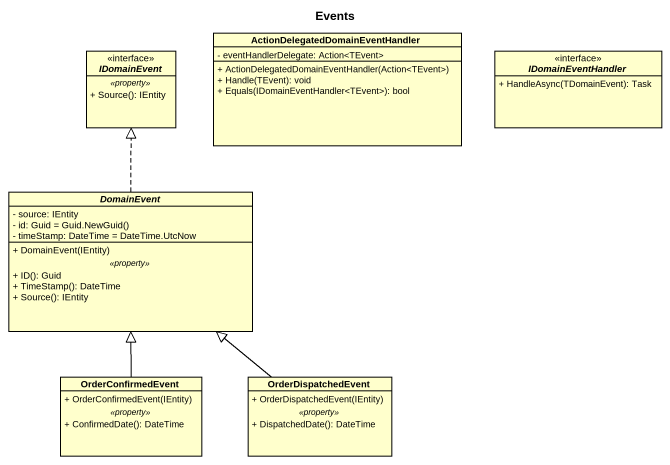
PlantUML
@startuml
title Events
hide circle
hide empty members
skinparam classAttributeIconSize 0
interface IDomainEvent <<interface>> {
  .. <<property>> ..
  + Source(): IEntity
}
class "ActionDelegatedDomainEventHandler" as ActionDelegatedDomainEventHa {
  - eventHandlerDelegate: Action<TEvent>
  + ActionDelegatedDomainEventHandler(Action<TEvent>)
  + Handle(TEvent): void
  + Equals(IDomainEventHandler<TEvent>): bool
}
interface IDomainEventHandler <<interface>> {
  + HandleAsync(TDomainEvent): Task
}
abstract class DomainEvent {
  - source: IEntity
  {field} - id: Guid = Guid.NewGuid()
  - timeStamp: DateTime = DateTime.UtcNow
  --
  + DomainEvent(IEntity)
  .. <<property>> ..
  + ID(): Guid
  + TimeStamp(): DateTime
  + Source(): IEntity
}
class OrderConfirmedEvent {
  + OrderConfirmedEvent(IEntity)
  .. <<property>> ..
  + ConfirmedDate(): DateTime
}
class OrderDispatchedEvent {
  + OrderDispatchedEvent(IEntity)
  .. <<property>> ..
  + DispatchedDate(): DateTime
}
DomainEvent .up.|> IDomainEvent
OrderConfirmedEvent -up-|> DomainEvent
OrderDispatchedEvent -up-|> DomainEvent
@enduml
